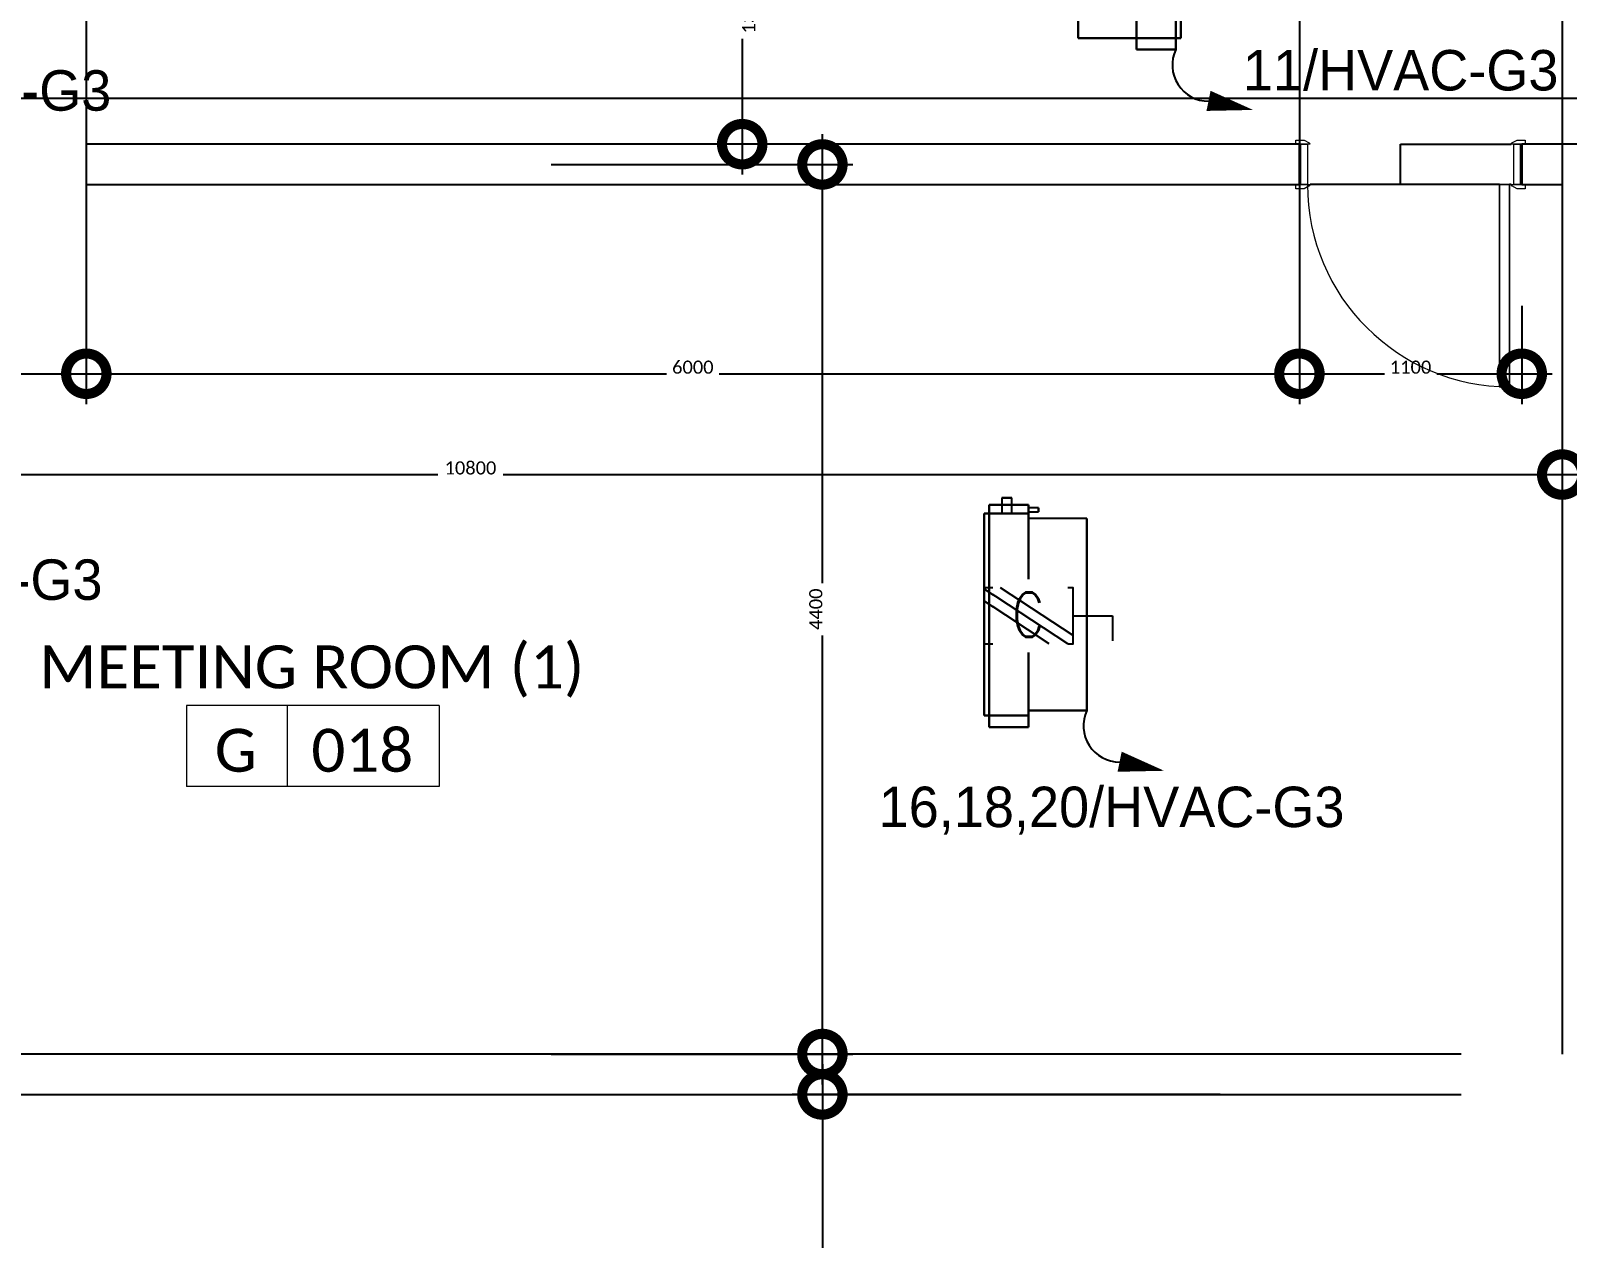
# Model space of a CAD drawing. Header units: metres. Extents: x 22.6 to 101.3, y 9.4 to 67.4.
# Drawn here: x 32.72 to 40.32, y 17.74 to 23.71 of the extents above; entities that cross this region are included whole.
import ezdxf

# ---------------------------------------------------------------- set-up
doc = ezdxf.new("R2010")
doc.units = ezdxf.units.M
doc.set_wipeout_variables(frame=1)
doc.linetypes.add('ECG_Line-Ptrn-Sold', pattern=[9144.001, 9144, -0.001])
for name, color, linetype in [('00', 252, 'Continuous'), ('E- symbol Disc', 7, 'Continuous'), ('HVAC', 1, 'Continuous'), ('LEGEND$0$E-SOCKET', 3, 'Continuous')]:
    doc.layers.add(name, color=color, linetype=linetype)
for name, color, linetype, lineweight in [('A-DIM', 7, 'Continuous', 5), ('A-DOOR', 5, 'Continuous', 5), ('A-TEXT', 7, 'ECG_Line-Ptrn-Sold', 13), ('M-EQPM', 1, 'Continuous', 25)]:
    doc.layers.add(name, color=color, linetype=linetype, lineweight=lineweight)
doc.styles.add('Calibri', font='calibri.ttf', dxfattribs={"height": 0.212639})
doc.styles.add('ROMANS1', font='romans.shx', dxfattribs={"width": 0.8, "height": 250})
doc.dimstyles.new('ECG_Dimn-Detl-100', dxfattribs={"dimscale": 0.3048, "dimtxt": 0.25, "dimasz": 1.312336, "dimexe": 0.492126, "dimexo": 0.0625, "dimgap": 0, "dimtad": 1, "dimdec": 0, "dimlfac": 1000, "dimzin": 0, "dimdsep": 46, "dimtxsty": 'Calibri', "dimblk1": 'DOTSMALL', "dimblk2": 'DOTSMALL', "dimsah": 1, "dimcen": 0.09, "dimdle": 0.492126, "dimazin": 0, "dimtfac": 1, "dimtdec": 4, "dimtix": 1, "dimtmove": 0, "dimatfit": 3, "dimfxl": 0.492126, "dimfxlon": 1, "dimtvp": 1, "dimtolj": 1, "dimtzin": 0, "dimarcsym": 2})
doc.dimstyles.new('ECG_Dimn-Detl-100_2', dxfattribs={"dimscale": 0.3048, "dimtxt": 0.25, "dimasz": 1.312336, "dimexe": 0.492126, "dimexo": 0.0625, "dimgap": 0, "dimtad": 1, "dimdec": 0, "dimlfac": 1000, "dimzin": 0, "dimdsep": 46, "dimtxsty": 'Calibri', "dimblk1": 'DOTSMALL', "dimblk2": 'DOTSMALL', "dimsah": 1, "dimcen": 0.09, "dimdle": 0.492126, "dimazin": 0, "dimtfac": 1, "dimtdec": 4, "dimtix": 1, "dimtmove": 0, "dimatfit": 3, "dimfxl": 0.492126, "dimfxlon": 1, "dimtvp": 1, "dimtolj": 1, "dimtzin": 0, "dimarcsym": 2})

# ---------------------------------------------------------------- blocks, each defined once
blk = doc.blocks.new('ECG_ Door-Single Leaf-Gnrc - 1100x2200 mm-2068461-GROUND FLOOR PLAN')
at = {"layer": 'A-DOOR'}
for p, q in [((-0.567, 0.12), (-0.527, 0.12)), ((-0.567, 0.1), (-0.567, 0.12)), ((-0.497, 0.1), (-0.55, 0.1)), ((-0.542, 0.1), (-0.51, 0.1)), ((-0.542, -0.1), (-0.542, 0.1)), ((-0.527, 0.12), (-0.501, 0.106)), ((-0.51, 0.1), (-0.51, -0.1)), ((0.55, 0.1), (0.497, 0.1)), ((0.501, 0.106), (0.527, 0.12)), ((0.51, 0.1), (0.542, 0.1)), ((0.51, -0.1), (0.51, 0.1)), ((0.527, 0.12), (0.567, 0.12)), ((0.542, 0.1), (0.542, -0.1)), ((0.567, 0.12), (0.567, 0.1)), ((-0.567, -0.12), (-0.567, -0.1)), ((-0.527, -0.12), (-0.567, -0.12)), ((-0.55, -0.1), (-0.497, -0.1)), ((-0.51, -0.1), (-0.542, -0.1)), ((-0.501, -0.106), (-0.527, -0.12)), ((0.44, -0.1), (0.49, -0.1)), ((0.44, -1.1), (0.44, -0.1)), ((0.44, -0.1), (0.44, -1.1)), ((0.49, -0.1), (0.44, -0.1)), ((0.49, -0.1), (0.49, -1.1)), ((0.49, -1.1), (0.49, -0.1)), ((0.497, -0.1), (0.55, -0.1)), ((0.527, -0.12), (0.501, -0.106)), ((0.542, -0.1), (0.51, -0.1)), ((0.567, -0.12), (0.527, -0.12)), ((0.567, -0.1), (0.567, -0.12)), ((0.49, -1.1), (0.44, -1.1)), ((0.44, -1.1), (0.49, -1.1))]:
    blk.add_line(p, q, dxfattribs=at)
for centre, radius, start, end in [((-0.505, 0.099), 0.00806, 7.12502, 60.25512), ((0.505, 0.099), 0.00806, 119.74488, 172.87498), ((0.49, -0.1), 1, 180, 270), ((-0.505, -0.099), 0.00806, 299.74488, 352.87498), ((0.505, -0.099), 0.00806, 187.12502, 240.25512)]:
    blk.add_arc(centre, radius, start, end, dxfattribs=at)
blk = doc.blocks.new('ECG_G-Tag-Room - ECG_G-Tag-Room-Engl-1568319-GROUND FLOOR PLAN')
at = {"layer": 'A-TEXT'}
for p, q in [((-0.00625, 0), (-0.00625, -0.004)), ((0.00625, 0), (-0.00625, 0)), ((-0.00125, -0.004), (-0.00125, 0)), ((0.00625, 0), (0.00625, -0.004)), ((0.00625, -0.004), (-0.00625, -0.004))]:
    blk.add_line(p, q, dxfattribs=at)
blk = doc.blocks.new('_DotSmall')
at = {"color": 0, "linetype": 'ByBlock', "const_width": 0.5}
blk.add_lwpolyline([(-0.0625, 0, 1), (0.0625, 0, 1)], format="xyb", close=True, dxfattribs=at)
blk = doc.blocks.new('ECG_MECHEQ-Split Unit-Concealed-Horizontal-Plenum-2Pipe _4_ - CSU-04-2512746-GROUND FLOOR PLAN')
at = {"layer": 'M-EQPM'}
for p, q in [((695.3, 335), (-404.7, 335)), ((-404.7, 335), (-404.7, 141.3)), ((-404.7, 141.3), (-404.7, 335)), ((-404.7, 335), (695.3, 335)), ((-404.7, 335), (-404.7, 335)), ((652.4, 360.4), (-347.6, 360.4)), ((-347.6, 360.4), (-347.6, 335)), ((-347.6, 335), (-347.6, 360.4)), ((-347.6, 360.4), (652.4, 360.4)), ((-347.6, 360.4), (-347.6, 360.4)), ((-347.6, 335), (652.4, 335)), ((652.4, 335), (-347.6, 335)), ((-347.6, 335), (-347.6, 335)), ((652.4, 335), (-347.6, 335)), ((-347.6, 335), (-347.6, 141.3)), ((-347.6, 141.3), (-347.6, 335)), ((-347.6, 335), (652.4, 335)), ((-347.6, 335), (-347.6, 335)), ((652.4, 335), (652.4, 360.4)), ((652.4, 360.4), (652.4, 335)), ((652.4, 360.4), (652.4, 360.4)), ((652.4, 335), (652.4, 335)), ((652.4, 141.3), (652.4, 335)), ((652.4, 335), (652.4, 141.3)), ((652.4, 335), (652.4, 335)), ((695.3, 141.3), (695.3, 335)), ((695.3, 335), (695.3, 141.3)), ((695.3, 335), (695.3, 335)), ((728.4, 272.8), (652.4, 272.8)), ((652.4, 272.8), (652.4, 222.8)), ((652.4, 222.8), (652.4, 272.8)), ((728.4, 272.8), (728.4, 222.8)), ((728.4, 222.8), (728.4, 272.8)), ((652.4, 222.8), (728.4, 222.8)), ((-404.7, 141.3), (695.3, 141.3)), ((695.3, 141.3), (-404.7, 141.3)), ((-404.7, 141.3), (-404.7, 141.3)), ((-347.6, 141.3), (652.4, 141.3)), ((652.4, 141.3), (-347.6, 141.3)), ((-347.6, 141.3), (-347.6, 141.3)), ((-322.6, 141.3), (627.4, 141.3)), ((627.4, 141.3), (-322.6, 141.3)), ((-322.6, 141.3), (-322.6, 141.3)), ((-322.6, 141.3), (-322.6, -147.6)), ((-322.6, -147.6), (-322.6, 141.3)), ((627.4, 141.3), (627.4, 141.3)), ((627.4, -147.6), (627.4, 141.3)), ((627.4, -147.6), (627.4, 141.3)), ((652.4, 141.3), (652.4, 141.3)), ((660.3, 141.3), (660.3, 90.5)), ((660.3, 141.3), (679.4, 141.3)), ((679.4, 141.3), (660.3, 141.3)), ((660.3, 90.5), (679.4, 90.5)), ((679.4, 90.5), (660.3, 90.5)), ((679.4, 90.5), (679.4, 141.3)), ((695.3, 141.3), (695.3, 141.3)), ((-322.6, -147.6), (-322.6, -147.6)), ((-322.6, -147.6), (627.4, -147.6)), ((627.4, -147.6), (-322.6, -147.6)), ((627.4, -147.6), (627.4, -147.6))]:
    blk.add_line(p, q, dxfattribs=at)
blk = doc.blocks.new('A$C7b4cc595')
at = {"layer": 'M-EQPM', "rotation": 90.00000000000034}
blk.add_blockref('ECG_MECHEQ-Split Unit-Concealed-Horizontal-Plenum-2Pipe _4_ - CSU-04-2512746-GROUND FLOOR PLAN', (-49799.3, -33978.2), dxfattribs=at)
blk = doc.blocks.new('*U836')
at = {"layer": 'HVAC', "color": 0}
for p, q in [((0.0594, 0.0955), (0.0594, 0.1792)), ((0.0594, 0.1792), (0.1123, 0.1792))]:
    blk.add_line(p, q, dxfattribs=at)
blk.add_lwpolyline([(0, -0.0935), (0.1187, -0.0935), (0.1187, 0.0955), (0, 0.0955)], close=True, dxfattribs=at)
at = {"color": 0}
blk.add_wipeout([(-0.0179, 0.0845), (0.1368, 0.0845), (0.1368, -0.0738), (-0.0179, -0.0738)], dxfattribs=at).dxf.layer = 'Defpoints'
at = {"layer": 'HVAC', "color": 0}
for points in [[(0.1006, 0.0955), (0, -0.058)], [(0.1187, 0.0842), (0.0022, -0.0935)], [(0.1187, 0.0453), (0.0278, -0.0935)]]:
    blk.add_lwpolyline(points, dxfattribs=at)
blk = doc.blocks.new('ECG_MECHEQ-Split Unit-Concealed-Horizontal-Plenum-2Pipe _4_ - CSU-01-1692099-GROUND FLOOR PLAN')
at = {"layer": 'M-EQPM'}
for p, q in [((-172.6, 147.6), (477.4, 147.6)), ((477.4, 147.6), (-172.6, 147.6)), ((-172.6, 147.6), (-172.6, 147.6)), ((-172.6, 147.6), (-172.6, -141.3)), ((-172.6, -141.3), (-172.6, 147.6)), ((477.4, 147.6), (477.4, 147.6)), ((477.4, -141.3), (477.4, 147.6)), ((477.4, -141.3), (477.4, 147.6)), ((520.3, -141.3), (-229.7, -141.3)), ((-229.7, -141.3), (-229.7, -335)), ((-229.7, -335), (-229.7, -141.3)), ((-229.7, -141.3), (520.3, -141.3)), ((-229.7, -141.3), (-229.7, -141.3)), ((477.4, -141.3), (-172.6, -141.3)), ((-172.6, -141.3), (-172.6, -335)), ((-172.6, -335), (-172.6, -141.3)), ((-172.6, -141.3), (477.4, -141.3)), ((-172.6, -141.3), (-172.6, -141.3)), ((-172.6, -141.3), (-172.6, -141.3)), ((-172.6, -141.3), (477.4, -141.3)), ((477.4, -141.3), (-172.6, -141.3)), ((477.4, -335), (477.4, -141.3)), ((477.4, -141.3), (477.4, -335)), ((477.4, -141.3), (477.4, -141.3)), ((477.4, -141.3), (477.4, -141.3)), ((485.3, -90.5), (485.3, -141.3)), ((485.3, -90.5), (504.4, -90.5)), ((504.4, -90.5), (485.3, -90.5)), ((485.3, -141.3), (504.4, -141.3)), ((504.4, -141.3), (485.3, -141.3)), ((504.4, -141.3), (504.4, -90.5)), ((520.3, -335), (520.3, -141.3)), ((520.3, -141.3), (520.3, -335)), ((520.3, -141.3), (520.3, -141.3)), ((553.4, -222.8), (477.4, -222.8)), ((477.4, -272.8), (477.4, -222.8)), ((477.4, -222.8), (477.4, -272.8)), ((553.4, -272.8), (553.4, -222.8)), ((553.4, -222.8), (553.4, -272.8)), ((477.4, -272.8), (553.4, -272.8)), ((-229.7, -335), (520.3, -335)), ((520.3, -335), (-229.7, -335)), ((-229.7, -335), (-229.7, -335)), ((477.4, -335), (-172.6, -335)), ((-172.6, -335), (-172.6, -360.4)), ((-172.6, -360.4), (-172.6, -335)), ((-172.6, -335), (477.4, -335)), ((-172.6, -335), (-172.6, -335)), ((-172.6, -335), (477.4, -335)), ((477.4, -335), (-172.6, -335)), ((-172.6, -335), (-172.6, -335)), ((-172.6, -360.4), (477.4, -360.4)), ((477.4, -360.4), (-172.6, -360.4)), ((-172.6, -360.4), (-172.6, -360.4)), ((477.4, -360.4), (477.4, -335)), ((477.4, -335), (477.4, -360.4)), ((477.4, -335), (477.4, -335)), ((477.4, -335), (477.4, -335)), ((477.4, -360.4), (477.4, -360.4)), ((520.3, -335), (520.3, -335))]:
    blk.add_line(p, q, dxfattribs=at)
blk = doc.blocks.new('A$Ca25963a5')
at = {"layer": 'M-EQPM', "rotation": 89.99999999999967}
blk.add_blockref('ECG_MECHEQ-Split Unit-Concealed-Horizontal-Plenum-2Pipe _4_ - CSU-01-1692099-GROUND FLOOR PLAN', (8553.1, 5197.6), dxfattribs=at)

msp = doc.modelspace()

# ---------------------------------------------------------------- linework, layer by layer
at = {"layer": '00', "color": 252}
for p, q in [((38.9939, 23.1473), (32.9939, 23.1473)), ((38.9939, 22.9473), (38.9939, 23.1473)), ((39.4939, 22.9473), (39.4939, 23.1473)), ((39.4939, 23.1473), (40.0409, 23.1473)), ((46.5939, 23.1473), (40.0939, 23.1473)), ((40.0939, 23.1473), (40.0939, 22.9473)), ((32.9939, 22.9473), (38.9939, 22.9473)), ((39.9839, 22.9473), (39.0469, 22.9473)), ((40.0409, 22.9473), (40.0339, 22.9473)), ((40.0939, 22.9473), (40.2939, 22.9473)), ((40.2939, 22.9473), (40.2939, 18.6473)), ((39.7939, 18.6473), (29.4939, 18.6473)), ((29.4939, 18.4473), (39.7939, 18.4473))]:
    msp.add_line(p, q, dxfattribs=at)
at = {"layer": 'HVAC'}
for points in [[(38.5445, 23.3617, 0.1015, 0, 0), (38.7648, 23.3168, 0, 0, 0)], [(38.1048, 20.0931, 0.1015, 0, 0), (38.3251, 20.0482, 0, 0, 0)]]:
    msp.add_lwpolyline(points, format="xyseb", dxfattribs=at)
for centre in [(38.5453, 23.5397), (38.1056, 20.271)]:
    msp.add_arc(centre, 0.1799, 155.19292, 269.88259, dxfattribs=at)

# ---------------------------------------------------------------- block references
at = {"layer": '00', "color": 252}
msp.add_blockref('ECG_ Door-Single Leaf-Gnrc - 1100x2200 mm-2068461-GROUND FLOOR PLAN', (39.5439, 23.0473), dxfattribs=at)
at = {"layer": '00', "color": 252, "xscale": 99.99999999999993, "yscale": 99.99999999999993, "zscale": 99.99999999999993}
msp.add_blockref('ECG_G-Tag-Room - ECG_G-Tag-Room-Engl-1568319-GROUND FLOOR PLAN', (34.1138, 20.3707), dxfattribs=at)
at = {"layer": 'HVAC', "xscale": 0.001, "yscale": 0.001, "zscale": 0.001}
for name, p in [('A$C7b4cc595', (87.5939, 54.6473)), ('A$Ca25963a5', (29.4939, 18.6473))]:
    msp.add_blockref(name, p, dxfattribs=at)

# ---------------------------------------------------------------- texts
at = {"layer": '00', "color": 252, "attachment_point": 2, "line_spacing_factor": 1.156427, "style": 'Calibri'}
for s, insert, char_height, width in [('MEETING ROOM (1)', (34.109, 20.6684), 0.212639, 3.276), ('\\fCalibri|b0|i0|c178|p34|;G', (33.7334, 20.2558), 0.212639, 0.255), ('018', (34.359, 20.2558), 0.21264, 0.612)]:
    msp.add_mtext(s, dxfattribs=dict(at, insert=insert, char_height=char_height, width=width))
at = {"layer": 'HVAC', "color": 40, "true_color": 0xf8d731, "char_height": 0.2, "attachment_point": 1}
for s, insert in [('11/HVAC-G3', (38.7146, 23.6131)), ('10,12,14/HVAC-G3', (30.8133, 23.5131)), ('15,17,19/HVAC-G3', (30.7697, 21.0936)), ('16,18,20/HVAC-G3', (36.9129, 19.9696))]:
    msp.add_mtext_dynamic_manual_height_columns(s, width=0.006099, gutter_width=1, heights=[0], dxfattribs=dict(at, insert=insert))

# ---------------------------------------------------------------- dimensions: what is measured, and where the dimension line sits
at = {"layer": 'A-DIM'}
for base, p1, p2, dimstyle, override in [((36.2381, 23.1473), (36.0881, 24.4473), (36.3881, 23.1473), 'ECG_Dimn-Detl-100_2', {"dimpost": '<>', "dimfxl": 1.334166}), ((36.6346, 23.0473), (36.4846, 18.6473), (36.4846, 23.0473), 'ECG_Dimn-Detl-100', {"dimpost": '<>', "dimfxl": 4.4}), ((36.6346, 11.9973), (36.7846, 18.4473), (36.4846, 11.9973), 'ECG_Dimn-Detl-100', {"dimpost": '<>', "dimfxl": 6.456973})]:
    msp.add_linear_dim(base=base, p1=p1, p2=p2, angle=90, dimstyle=dimstyle, override=override, dxfattribs=at).render()
for base, p1, p2, dimstyle, override in [((64.6439, 23.3752), (29.4939, 23.5252), (64.6439, 23.5252), 'ECG_Dimn-Detl-100', {"dimpost": '<>', "dimfxl": 35.15}), ((32.9939, 22.0119), (29.4939, 22.1619), (32.9939, 22.1619), 'ECG_Dimn-Detl-100_2', {"dimpost": '<>', "dimfxl": 3.5}), ((38.9939, 22.0119), (32.9939, 22.1619), (38.9939, 22.1619), 'ECG_Dimn-Detl-100_2', {"dimpost": '<>', "dimfxl": 6}), ((40.0939, 22.0119), (38.9939, 22.1619), (40.0939, 22.1619), 'ECG_Dimn-Detl-100_2', {"dimpost": '<>', "dimfxl": 1.1}), ((40.2939, 21.5134), (29.4939, 21.6634), (40.2939, 21.6634), 'ECG_Dimn-Detl-100', {"dimpost": '<>', "dimfxl": 10.8})]:
    msp.add_linear_dim(base=base, p1=p1, p2=p2, dimstyle=dimstyle, override=override, dxfattribs=at).render()

# ---------------------------------------------------------------- next in the draw order: block references
at = {"layer": 'LEGEND$0$E-SOCKET', "xscale": 2.336255999999227, "yscale": 2.336255999999227, "zscale": 2.336255999999227, "rotation": 270}
msp.add_blockref('*U836', (37.6511, 20.9531), dxfattribs=at)

# ---------------------------------------------------------------- next in the draw order: texts
at = {"layer": 'E- symbol Disc', "linetype": 'Continuous', "ltscale": 0.5, "style": 'ROMANS1', "width": 0.8}
msp.add_text('C', height=0.22, dxfattribs=at).set_placement((37.5734, 20.7107))

doc.saveas('drawing.dxf')
